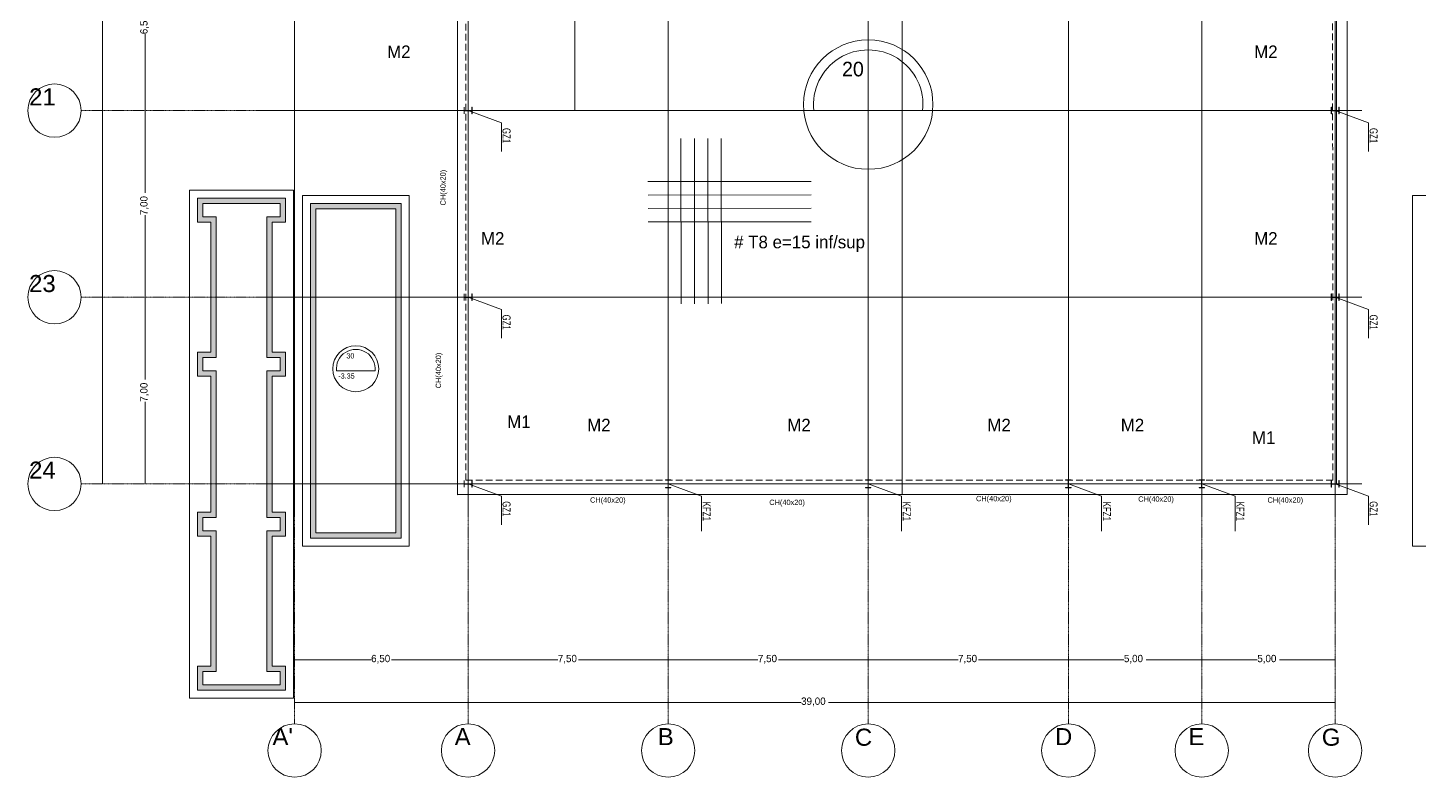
# Model space of a CAD drawing. Header units: millimetres. Extents: x 365175 to 2667127, y -330297 to -162108.
# Drawn here: x 365175 to 417325, y -270108 to -242000 of the extents above; entities that cross this region are included whole.
import ezdxf

# ---------------------------------------------------------------- set-up
doc = ezdxf.new("R2010")
doc.units = ezdxf.units.MM
doc.header["$MEASUREMENT"] = 0
for name, pattern in [('ACAD_ISO04W100', [60, 48, -6, 0, -6]), ('AXES', [50.8, 31.75, -6.35, 6.35, -6.35]), ('DASHED2', [375, 250, -125])]:
    doc.linetypes.add(name, pattern=pattern)
for name, color, linetype in [('Nouveau_0', 7, 'Continuous'), ('Nouveau_famsun', 7, 'Continuous'), ('Nouveau_STXT_XG_THIN', 7, 'Continuous')]:
    doc.layers.add(name, color=color, linetype=linetype)
doc.styles.add('STYLE_GENERE_1', font='')
doc.styles.add('STYLE_GENERE_4', font='')
doc.styles.get('STYLE_GENERE_1').set_extended_font_data('Tempus Sans ITC')
doc.styles.get('STYLE_GENERE_4').set_extended_font_data('Arial')
doc.dimstyles.new('STYLE_GENERE__1', dxfattribs={"dimtxt": 275, "dimasz": 0.010748, "dimexe": 0.18, "dimexo": 1000000.0, "dimgap": 0, "dimtad": 0, "dimlfac": 0.001, "dimzin": 0, "dimdsep": 46, "dimtxsty": 'STYLE_GENERE_1', "dimblk": 'ARROWHEAD_6', "dimblk1": 'ARROWHEAD_6', "dimblk2": 'ARROWHEAD_6', "dimcen": 0.09, "dimse1": 1, "dimse2": 1, "dimclrd": 7, "dimclre": 7, "dimclrt": 7, "dimazin": 0, "dimtfac": 1, "dimtdec": 4, "dimtmove": 0, "dimatfit": 3, "dimfxl": 0, "dimtolj": 1, "dimtzin": 0, "dimarcsym": 0})
doc.dimstyles.new('STYLE_GENERE__2', dxfattribs={"dimtxt": 275, "dimasz": 0.010748, "dimexe": 0.18, "dimexo": 1000000.0, "dimgap": 0, "dimtad": 0, "dimtih": 1, "dimtoh": 1, "dimlfac": 0.001, "dimzin": 0, "dimdsep": 46, "dimtxsty": 'STYLE_GENERE_1', "dimblk": 'ARROWHEAD_6', "dimblk1": 'ARROWHEAD_6', "dimblk2": 'ARROWHEAD_6', "dimcen": 0.09, "dimse1": 1, "dimse2": 1, "dimclrd": 7, "dimclre": 7, "dimclrt": 7, "dimazin": 0, "dimtfac": 1, "dimtdec": 4, "dimtmove": 0, "dimatfit": 3, "dimfxl": 0, "dimtolj": 1, "dimtzin": 0, "dimarcsym": 0})

# ---------------------------------------------------------------- blocks, each defined once
blk = doc.blocks.new('*D48')
at = {"layer": 'Nouveau_0', "color": 7, "linetype": 'Continuous', "lineweight": 5}
for p, q in [((369575, -241475), (369575, -238608)), ((369575, -238608), (369575, -238608)), ((369575, -238608), (369575, -238608)), ((369575, -245108), (369575, -242240)), ((369575, -245108), (369575, -245108)), ((369575, -245108), (369575, -245108))]:
    blk.add_line(p, q, dxfattribs=at)
at = {"layer": 'Nouveau_0', "color": 7, "lineweight": 5, "insert": (369713, -242240), "char_height": 275, "attachment_point": 7, "rotation": 90, "style": 'STYLE_GENERE_1'}
blk.add_mtext('\\A1;{\\pql;\\fTempus Sans ITC|b0|i0|c0|p82;6,50}', dxfattribs=at)
blk = doc.blocks.new('ARROWHEAD_6')
at = {"color": 0, "linetype": 'Continuous', "lineweight": 0}
for p, q in [((0, 0), (-1, 0)), ((-0.5, -0.5), (0.5, 0.5))]:
    blk.add_line(p, q, dxfattribs=at)
blk = doc.blocks.new('*D49')
at = {"layer": 'Nouveau_0', "color": 7, "linetype": 'Continuous', "lineweight": 5}
for p, q in [((369575, -248189), (369575, -245108)), ((369575, -245108), (369575, -245108)), ((369575, -245108), (369575, -245108)), ((369575, -252108), (369575, -249026)), ((369575, -252108), (369575, -252108)), ((369575, -252108), (369575, -252108))]:
    blk.add_line(p, q, dxfattribs=at)
at = {"layer": 'Nouveau_0', "color": 7, "lineweight": 5, "insert": (369713, -249026), "char_height": 275, "attachment_point": 7, "rotation": 90, "style": 'STYLE_GENERE_1'}
blk.add_mtext('\\A1;{\\pql;\\fTempus Sans ITC|b0|i0|c0|p82;7,00}', dxfattribs=at)
blk = doc.blocks.new('*D50')
at = {"layer": 'Nouveau_0', "color": 7, "linetype": 'Continuous', "lineweight": 5}
for p, q in [((369575, -255189), (369575, -252108)), ((369575, -252108), (369575, -252108)), ((369575, -252108), (369575, -252108)), ((369575, -259108), (369575, -256026)), ((369575, -259108), (369575, -259108)), ((369575, -259108), (369575, -259108))]:
    blk.add_line(p, q, dxfattribs=at)
at = {"layer": 'Nouveau_0', "color": 7, "lineweight": 5, "insert": (369713, -256026), "char_height": 275, "attachment_point": 7, "rotation": 90, "style": 'STYLE_GENERE_1'}
blk.add_mtext('\\A1;{\\pql;\\fTempus Sans ITC|b0|i0|c0|p82;7,00}', dxfattribs=at)
blk = doc.blocks.new('*D51')
at = {"layer": 'Nouveau_0', "color": 7, "linetype": 'Continuous', "lineweight": 5}
for p, q in [((367975, -215585), (367975, -173108)), ((367975, -173108), (367975, -173108)), ((367975, -173108), (367975, -173108)), ((367975, -259108), (367975, -216630)), ((367975, -259108), (367975, -259108)), ((367975, -259108), (367975, -259108))]:
    blk.add_line(p, q, dxfattribs=at)
at = {"layer": 'Nouveau_0', "color": 7, "lineweight": 5, "insert": (368113, -216630), "char_height": 275, "attachment_point": 7, "rotation": 90, "style": 'STYLE_GENERE_1'}
blk.add_mtext('\\A1;{\\pql;\\fTempus Sans ITC|b0|i0|c0|p82;86,00}', dxfattribs=at)
blk = doc.blocks.new('*D65')
at = {"layer": 'Nouveau_0', "color": 7, "linetype": 'Continuous', "lineweight": 5}
for p, q in [((385040, -265708), (381675, -265708)), ((381675, -265708), (381675, -265708)), ((381675, -265708), (381675, -265708)), ((389175, -265708), (385811, -265708)), ((389175, -265708), (389175, -265708)), ((389175, -265708), (389175, -265708))]:
    blk.add_line(p, q, dxfattribs=at)
at = {"layer": 'Nouveau_0', "color": 7, "lineweight": 5, "insert": (385040, -265845), "char_height": 275, "attachment_point": 7, "style": 'STYLE_GENERE_1'}
blk.add_mtext('\\A1;{\\pql;\\fTempus Sans ITC|b0|i0|c0|p82;7,50}', dxfattribs=at)
blk = doc.blocks.new('*D66')
at = {"layer": 'Nouveau_0', "color": 7, "linetype": 'Continuous', "lineweight": 5}
for p, q in [((392540, -265708), (389175, -265708)), ((389175, -265708), (389175, -265708)), ((389175, -265708), (389175, -265708)), ((396675, -265708), (393311, -265708)), ((396675, -265708), (396675, -265708)), ((396675, -265708), (396675, -265708))]:
    blk.add_line(p, q, dxfattribs=at)
at = {"layer": 'Nouveau_0', "color": 7, "lineweight": 5, "insert": (392540, -265845), "char_height": 275, "attachment_point": 7, "style": 'STYLE_GENERE_1'}
blk.add_mtext('\\A1;{\\pql;\\fTempus Sans ITC|b0|i0|c0|p82;7,50}', dxfattribs=at)
blk = doc.blocks.new('*D67')
at = {"layer": 'Nouveau_0', "color": 7, "linetype": 'Continuous', "lineweight": 5}
for p, q in [((400040, -265708), (396675, -265708)), ((396675, -265708), (396675, -265708)), ((396675, -265708), (396675, -265708)), ((404175, -265708), (400811, -265708)), ((404175, -265708), (404175, -265708)), ((404175, -265708), (404175, -265708))]:
    blk.add_line(p, q, dxfattribs=at)
at = {"layer": 'Nouveau_0', "color": 7, "lineweight": 5, "insert": (400040, -265845), "char_height": 275, "attachment_point": 7, "style": 'STYLE_GENERE_1'}
blk.add_mtext('\\A1;{\\pql;\\fTempus Sans ITC|b0|i0|c0|p82;7,50}', dxfattribs=at)
blk = doc.blocks.new('*D68')
at = {"layer": 'Nouveau_0', "color": 7, "linetype": 'Continuous', "lineweight": 5}
for p, q in [((406258, -265708), (404175, -265708)), ((404175, -265708), (404175, -265708)), ((404175, -265708), (404175, -265708)), ((409175, -265708), (407093, -265708)), ((409175, -265708), (409175, -265708)), ((409175, -265708), (409175, -265708))]:
    blk.add_line(p, q, dxfattribs=at)
at = {"layer": 'Nouveau_0', "color": 7, "lineweight": 5, "insert": (406258, -265845), "char_height": 275, "attachment_point": 7, "style": 'STYLE_GENERE_1'}
blk.add_mtext('\\A1;{\\pql;\\fTempus Sans ITC|b0|i0|c0|p82;5,00}', dxfattribs=at)
blk = doc.blocks.new('*D69')
at = {"layer": 'Nouveau_0', "color": 7, "linetype": 'Continuous', "lineweight": 5}
for p, q in [((411258, -265708), (409175, -265708)), ((409175, -265708), (409175, -265708)), ((409175, -265708), (409175, -265708)), ((414175, -265708), (412093, -265708)), ((414175, -265708), (414175, -265708)), ((414175, -265708), (414175, -265708))]:
    blk.add_line(p, q, dxfattribs=at)
at = {"layer": 'Nouveau_0', "color": 7, "lineweight": 5, "insert": (411258, -265845), "char_height": 275, "attachment_point": 7, "style": 'STYLE_GENERE_1'}
blk.add_mtext('\\A1;{\\pql;\\fTempus Sans ITC|b0|i0|c0|p82;5,00}', dxfattribs=at)
blk = doc.blocks.new('*D70')
at = {"layer": 'Nouveau_0', "color": 7, "linetype": 'Continuous', "lineweight": 5}
for p, q in [((394159, -267308), (375175, -267308)), ((375175, -267308), (375175, -267308)), ((375175, -267308), (375175, -267308)), ((414175, -267308), (395191, -267308)), ((414175, -267308), (414175, -267308)), ((414175, -267308), (414175, -267308))]:
    blk.add_line(p, q, dxfattribs=at)
at = {"layer": 'Nouveau_0', "color": 7, "lineweight": 5, "insert": (394159, -267445), "char_height": 275, "attachment_point": 7, "style": 'STYLE_GENERE_1'}
blk.add_mtext('\\A1;{\\pql;\\fTempus Sans ITC|b0|i0|c0|p82;39,00}', dxfattribs=at)
blk = doc.blocks.new('*D71')
at = {"layer": 'Nouveau_0', "color": 7, "linetype": 'Continuous', "lineweight": 5}
for p, q in [((378043, -265708), (375175, -265708)), ((375175, -265708), (375175, -265708)), ((375175, -265708), (375175, -265708)), ((381675, -265708), (378808, -265708)), ((381675, -265708), (381675, -265708)), ((381675, -265708), (381675, -265708))]:
    blk.add_line(p, q, dxfattribs=at)
at = {"layer": 'Nouveau_0', "color": 7, "lineweight": 5, "insert": (378043, -265845), "char_height": 275, "attachment_point": 7, "style": 'STYLE_GENERE_1'}
blk.add_mtext('\\A1;{\\pql;\\fTempus Sans ITC|b0|i0|c0|p82;6,50}', dxfattribs=at)

msp = doc.modelspace()

# ---------------------------------------------------------------- hatches: boundary and pattern name
at = {"layer": 'Nouveau_0', "linetype": 'Continuous', "lineweight": 5, "true_color": 0x007c06}
h = msp.add_hatch(color=96, dxfattribs=at)
h.paths.add_polyline_path([(371539.088, -248394.82), (371539.088, -249294.82), (372039.088, -249294.82), (372039.088, -254169.799), (371539.088, -254169.799), (371539.088, -255069.799), (372039.088, -255069.799), (372039.088, -260169.799), (371539.088, -260169.799), (371539.088, -261069.799), (372039.088, -261069.799), (372039.088, -265944.799), (371539.088, -265944.799), (371539.088, -266844.799), (374829.088, -266844.799), (374829.088, -265944.799), (374329.088, -265944.799), (374329.088, -261069.799), (374829.088, -261069.799), (374829.088, -260169.799), (374329.088, -260169.799), (374329.088, -255069.799), (374829.088, -255069.799), (374829.088, -254169.799), (374329.088, -254169.799), (374329.088, -249294.82), (374829.088, -249294.82), (374829.088, -248394.82)])
h.paths.add_polyline_path([(371739.088, -266644.799), (371739.088, -266144.799), (372239.088, -266144.799), (372239.088, -260869.799), (371739.088, -260869.799), (371739.088, -260369.799), (372239.088, -260369.799), (372239.088, -254869.799), (371739.088, -254869.799), (371739.088, -254369.799), (372239.088, -254369.799), (372239.088, -249094.82), (371739.088, -249094.82), (371739.088, -248594.82), (374629.088, -248594.82), (374629.088, -249094.82), (374129.088, -249094.82), (374129.088, -254369.799), (374629.088, -254369.799), (374629.088, -254869.799), (374129.088, -254869.799), (374129.088, -260369.799), (374629.088, -260369.799), (374629.088, -260869.799), (374129.088, -260869.799), (374129.088, -266144.799), (374629.088, -266144.799), (374629.088, -266644.799)], flags=0)
h = msp.add_hatch(color=96, dxfattribs=at)
h.paths.add_polyline_path([(375767.723, -261144.82), (379167.723, -261144.82), (379167.723, -248594.82), (375767.723, -248594.82)])
h.paths.add_polyline_path([(375967.723, -248794.82), (378967.723, -248794.82), (378967.723, -260944.82), (375967.723, -260944.82)], flags=0)

# ---------------------------------------------------------------- linework, layer by layer
at = {"layer": 'Nouveau_0', "color": 7, "linetype": 'ACAD_ISO04W100', "lineweight": 5}
for p, q in [((381675.201, -172107.704), (381675.201, -260107.704)), ((389175.201, -172107.704), (389175.201, -260107.704)), ((396675.201, -172107.704), (396675.201, -260107.704)), ((404175.201, -172107.704), (404175.201, -260107.704)), ((375175.201, -210107.704), (375175.201, -260107.704)), ((409175.201, -230107.584), (409175.201, -260107.704)), ((414175.201, -230107.584), (414175.201, -260107.704)), ((385675.201, -238607.704), (385675.201, -245107.704)), ((374175.201, -245107.704), (415175.201, -245107.704)), ((374175.201, -252107.704), (415175.201, -252107.704)), ((374175.201, -259107.704), (415175.201, -259107.704))]:
    msp.add_line(p, q, dxfattribs=at)
at = {"layer": 'Nouveau_0', "color": 7, "linetype": 'AXES', "lineweight": 5}
for p, q in [((381675.201, -172107.704), (381675.201, -260107.704)), ((389175.201, -172107.704), (389175.201, -260107.704)), ((396675.201, -172107.704), (396675.201, -260107.704)), ((404175.201, -172107.704), (404175.201, -260107.704)), ((375175.201, -210107.704), (375175.201, -260107.704)), ((409175.201, -230107.584), (409175.201, -260107.704)), ((414175.201, -230107.584), (414175.201, -260107.704)), ((385675.201, -238607.704), (385675.201, -245107.704)), ((375175.201, -245107.704), (367175.201, -245107.704)), ((374175.201, -245107.704), (415175.201, -245107.704)), ((375175.201, -252107.704), (367175.201, -252107.704)), ((374175.201, -252107.704), (415175.201, -252107.704)), ((375175.201, -259107.704), (367175.201, -259107.704)), ((374175.201, -259107.704), (415175.201, -259107.704)), ((375175.201, -260107.704), (375175.201, -268107.704)), ((381675.201, -260107.704), (381675.201, -268107.704)), ((389175.201, -260107.704), (389175.201, -268107.704)), ((396675.201, -260107.704), (396675.201, -268107.704)), ((404175.201, -260107.704), (404175.201, -268107.704)), ((409175.201, -260107.704), (409175.201, -268107.704)), ((414175.201, -260107.704), (414175.201, -268107.704))]:
    msp.add_line(p, q, dxfattribs=at)
at = {"layer": 'Nouveau_0', "color": 7, "linetype": 'Continuous', "lineweight": 5}
for p, q in [((381675.201, -245107.704), (382923.167, -245565.199)), ((382923.167, -245565.199), (382923.167, -246636.632)), ((414175.201, -245107.704), (415423.167, -245565.199)), ((415423.167, -245565.199), (415423.167, -246636.632)), ((381675.201, -252107.704), (382923.167, -252565.199)), ((414175.201, -252107.704), (415423.167, -252565.199)), ((382923.167, -252565.199), (382923.167, -253636.632)), ((415423.167, -252565.199), (415423.167, -253636.632)), ((381675.201, -259107.704), (382923.167, -259565.199)), ((389175.201, -259107.704), (390423.167, -259565.199)), ((396675.201, -259107.704), (397923.167, -259565.199)), ((404175.201, -259107.704), (405423.167, -259565.199)), ((409175.201, -259107.704), (410423.167, -259565.199)), ((414175.201, -259107.704), (415423.167, -259565.199)), ((382923.167, -259565.199), (382923.167, -260636.632)), ((390423.167, -259565.199), (390423.167, -260881.293)), ((397923.167, -259565.199), (397923.167, -260881.293)), ((405423.167, -259565.199), (405423.167, -260881.293)), ((410423.167, -259565.199), (410423.167, -260881.293)), ((415423.167, -259565.199), (415423.167, -260636.632))]:
    msp.add_line(p, q, dxfattribs=at)
at = {"layer": 'Nouveau_0', "color": 7, "linetype": 'DASHED2', "lineweight": 20}
msp.add_lwpolyline([(381575.201, -172957.704), (462940.553, -172957.704), (462940.553, -252942.704), (437940.061, -252942.704), (437940.061, -187972.705), (410675.553, -187972.705), (404275.553, -187957.704), (404275.553, -230945.203), (414074.561, -230962.703), (414089.561, -258972.705), (381590.553, -258972.705)], close=True, dxfattribs=at)
at = {"layer": 'Nouveau_0', "color": 7, "linetype": 'Continuous', "lineweight": 20}
for points in [[(385414.61, -236983.63), (385414.61, -238250.544), (381276.896, -238250.544), (381275.202, -259511.254), (414622.909, -259509.516), (414622.909, -230679.951), (404575.202, -230679.951), (404575.202, -231511.254), (388675.202, -231511.254), (388675.202, -236983.63)], [(385814.61, -237383.63), (385814.61, -238650.544), (381676.864, -238650.544), (381675.234, -259111.233), (414222.909, -259109.537), (414222.909, -231079.951), (404975.202, -231079.951), (404975.202, -231911.254), (389175.201, -231911.254), (389175.201, -237383.63)], [(371239.088, -248094.82), (375129.088, -248094.82), (375129.088, -267144.799), (371239.088, -267144.799)], [(371539.088, -248394.82), (374829.088, -248394.82), (374829.088, -249294.82), (374329.088, -249294.82), (374329.088, -254169.799), (374829.088, -254169.799), (374829.088, -255069.799), (374329.088, -255069.799), (374329.088, -260169.799), (374829.088, -260169.799), (374829.088, -261069.799), (374329.088, -261069.799), (374329.088, -265944.799), (374829.088, -265944.799), (374829.088, -266844.799), (371539.088, -266844.799), (371539.088, -265944.799), (372039.088, -265944.799), (372039.088, -261069.799), (371539.088, -261069.799), (371539.088, -260169.799), (372039.088, -260169.799), (372039.088, -255069.799), (371539.088, -255069.799), (371539.088, -254169.799), (372039.088, -254169.799), (372039.088, -249294.82), (371539.088, -249294.82)], [(371739.088, -248594.82), (374629.088, -248594.82), (374629.088, -249094.82), (374129.088, -249094.82), (374129.088, -254369.799), (374629.088, -254369.799), (374629.088, -254869.799), (374129.088, -254869.799), (374129.088, -260369.799), (374629.088, -260369.799), (374629.088, -260869.799), (374129.088, -260869.799), (374129.088, -266144.799), (374629.088, -266144.799), (374629.088, -266644.799), (371739.088, -266644.799), (371739.088, -266144.799), (372239.088, -266144.799), (372239.088, -260869.799), (371739.088, -260869.799), (371739.088, -260369.799), (372239.088, -260369.799), (372239.088, -254869.799), (371739.088, -254869.799), (371739.088, -254369.799), (372239.088, -254369.799), (372239.088, -249094.82), (371739.088, -249094.82)], [(375467.723, -248294.82), (375467.723, -261444.82), (379467.723, -261444.82), (379467.723, -248294.82)], [(375767.723, -248594.82), (375767.723, -261144.82), (379167.723, -261144.82), (379167.723, -248594.82)], [(417069.053, -248294.82), (417069.053, -261444.82), (421069.053, -261444.82), (421069.053, -248294.82)], [(375967.723, -248794.82), (375967.723, -260944.82), (378967.723, -260944.82), (378967.723, -248794.82)]]:
    msp.add_lwpolyline(points, close=True, dxfattribs=at)
for points in [[(394635.999, -245107.704), (398714.403, -245107.704)], [(376744.955, -254869.82), (378190.49, -254869.82)]]:
    msp.add_lwpolyline(points, dxfattribs=at)
at = {"layer": 'Nouveau_0', "color": 7, "linetype": 'Continuous', "lineweight": 20, "flags": 128}
for points in [[(389653.437, -246151.675), (389661.166, -252348.482)], [(390158.484, -246151.045), (390166.213, -252347.852)], [(390663.531, -246150.415), (390671.261, -252347.222)], [(391168.579, -246149.785), (391176.308, -252346.592)], [(388420.23, -247766.853), (394539.304, -247759.22)], [(388420.86, -248271.9), (394539.934, -248264.268)], [(388421.49, -248776.948), (394540.564, -248769.315)], [(388422.12, -249281.995), (394541.194, -249274.362)]]:
    msp.add_lwpolyline(points, dxfattribs=at)
at = {"layer": 'Nouveau_0', "color": 7, "linetype": 'Continuous', "lineweight": 20}
for centre, radius in [((396675.201, -244880.504), 2427.311), ((366175.201, -245107.704), 1000), ((366175.201, -252107.704), 1000), ((377467.723, -254789.292), 860.327), ((366175.201, -259107.704), 1000), ((375175.201, -269107.704), 1000), ((381675.201, -269107.704), 1000), ((389175.201, -269107.704), 1000), ((396675.201, -269107.704), 1000), ((404175.201, -269107.704), 1000), ((409175.201, -269107.704), 1000), ((414175.201, -269107.704), 1000)]:
    msp.add_circle(centre, radius, dxfattribs=at)
for centre, radius, start in [((396675.201, -244880.504), 2051.82, 353.6425333), ((377467.723, -254789.292), 727.24, 353.6425332)]:
    msp.add_arc(centre, radius, start, 186.3574668, dxfattribs=at)
at = {"layer": 'Nouveau_famsun', "color": 7, "linetype": 'Continuous', "lineweight": 5}
msp.add_line((397949.903, -259509.516), (397949.903, -231529.059), dxfattribs=at)
at = {"layer": 'Nouveau_famsun', "color": 7, "linetype": 'Continuous', "lineweight": 20}
msp.add_lwpolyline([(404576.273, -230679.951), (414622.909, -230679.951), (414622.909, -259509.516), (381276.896, -259509.516), (381276.896, -238250.544), (385414.61, -238250.544), (385414.61, -231529.059)], dxfattribs=at)
at = {"layer": 'Nouveau_STXT_XG_THIN', "color": 7, "linetype": 'Continuous', "lineweight": 20}
for points in [[(381825.201, -245232.704), (381825.201, -244982.704), (381814.501, -244982.704), (381814.501, -245104.154), (381535.901, -245104.154), (381535.901, -244982.704), (381525.201, -244982.704), (381525.201, -245232.704), (381535.901, -245232.704), (381535.901, -245111.254), (381814.501, -245111.254), (381814.501, -245232.704)], [(381825.201, -245232.704), (381825.201, -244982.704), (381814.501, -244982.704), (381814.501, -245104.154), (381535.901, -245104.154), (381535.901, -244982.704), (381525.201, -244982.704), (381525.201, -245232.704), (381535.901, -245232.704), (381535.901, -245111.254), (381814.501, -245111.254), (381814.501, -245232.704)], [(414325.201, -245232.704), (414325.201, -244982.704), (414314.501, -244982.704), (414314.501, -245104.154), (414035.901, -245104.154), (414035.901, -244982.704), (414025.201, -244982.704), (414025.201, -245232.704), (414035.901, -245232.704), (414035.901, -245111.254), (414314.501, -245111.254), (414314.501, -245232.704)], [(414325.201, -245232.704), (414325.201, -244982.704), (414314.501, -244982.704), (414314.501, -245104.154), (414035.901, -245104.154), (414035.901, -244982.704), (414025.201, -244982.704), (414025.201, -245232.704), (414035.901, -245232.704), (414035.901, -245111.254), (414314.501, -245111.254), (414314.501, -245232.704)], [(381825.201, -252232.704), (381825.201, -251982.704), (381814.501, -251982.704), (381814.501, -252104.154), (381535.901, -252104.154), (381535.901, -251982.704), (381525.201, -251982.704), (381525.201, -252232.704), (381535.901, -252232.704), (381535.901, -252111.254), (381814.501, -252111.254), (381814.501, -252232.704)], [(381825.201, -252232.704), (381825.201, -251982.704), (381814.501, -251982.704), (381814.501, -252104.154), (381535.901, -252104.154), (381535.901, -251982.704), (381525.201, -251982.704), (381525.201, -252232.704), (381535.901, -252232.704), (381535.901, -252111.254), (381814.501, -252111.254), (381814.501, -252232.704)], [(414325.201, -252232.704), (414325.201, -251982.704), (414314.501, -251982.704), (414314.501, -252104.154), (414035.901, -252104.154), (414035.901, -251982.704), (414025.201, -251982.704), (414025.201, -252232.704), (414035.901, -252232.704), (414035.901, -252111.254), (414314.501, -252111.254), (414314.501, -252232.704)], [(414325.201, -252232.704), (414325.201, -251982.704), (414314.501, -251982.704), (414314.501, -252104.154), (414035.901, -252104.154), (414035.901, -251982.704), (414025.201, -251982.704), (414025.201, -252232.704), (414035.901, -252232.704), (414035.901, -252111.254), (414314.501, -252111.254), (414314.501, -252232.704)], [(381825.201, -259232.704), (381825.201, -258982.704), (381814.501, -258982.704), (381814.501, -259104.154), (381535.901, -259104.154), (381535.901, -258982.704), (381525.201, -258982.704), (381525.201, -259232.704), (381535.901, -259232.704), (381535.901, -259111.254), (381814.501, -259111.254), (381814.501, -259232.704)], [(381825.201, -259232.704), (381825.201, -258982.704), (381814.501, -258982.704), (381814.501, -259104.154), (381535.901, -259104.154), (381535.901, -258982.704), (381525.201, -258982.704), (381525.201, -259232.704), (381535.901, -259232.704), (381535.901, -259111.254), (381814.501, -259111.254), (381814.501, -259232.704)], [(389275.201, -258957.704), (389075.201, -258957.704), (389075.201, -258968.404), (389171.651, -258968.404), (389171.651, -259247.004), (389075.201, -259247.004), (389075.201, -259257.704), (389275.201, -259257.704), (389275.201, -259247.004), (389178.751, -259247.004), (389178.751, -258968.404), (389275.201, -258968.404)], [(389275.201, -258957.704), (389075.201, -258957.704), (389075.201, -258968.404), (389171.651, -258968.404), (389171.651, -259247.004), (389075.201, -259247.004), (389075.201, -259257.704), (389275.201, -259257.704), (389275.201, -259247.004), (389178.751, -259247.004), (389178.751, -258968.404), (389275.201, -258968.404)], [(396775.201, -258957.704), (396575.201, -258957.704), (396575.201, -258968.404), (396671.651, -258968.404), (396671.651, -259247.004), (396575.201, -259247.004), (396575.201, -259257.704), (396775.201, -259257.704), (396775.201, -259247.004), (396678.751, -259247.004), (396678.751, -258968.404), (396775.201, -258968.404)], [(396775.201, -258957.704), (396575.201, -258957.704), (396575.201, -258968.404), (396671.651, -258968.404), (396671.651, -259247.004), (396575.201, -259247.004), (396575.201, -259257.704), (396775.201, -259257.704), (396775.201, -259247.004), (396678.751, -259247.004), (396678.751, -258968.404), (396775.201, -258968.404)], [(404275.201, -258957.704), (404075.201, -258957.704), (404075.201, -258968.404), (404171.651, -258968.404), (404171.651, -259247.004), (404075.201, -259247.004), (404075.201, -259257.704), (404275.201, -259257.704), (404275.201, -259247.004), (404178.751, -259247.004), (404178.751, -258968.404), (404275.201, -258968.404)], [(404275.201, -258957.704), (404075.201, -258957.704), (404075.201, -258968.404), (404171.651, -258968.404), (404171.651, -259247.004), (404075.201, -259247.004), (404075.201, -259257.704), (404275.201, -259257.704), (404275.201, -259247.004), (404178.751, -259247.004), (404178.751, -258968.404), (404275.201, -258968.404)], [(409275.201, -258957.704), (409075.201, -258957.704), (409075.201, -258968.404), (409171.651, -258968.404), (409171.651, -259247.004), (409075.201, -259247.004), (409075.201, -259257.704), (409275.201, -259257.704), (409275.201, -259247.004), (409178.751, -259247.004), (409178.751, -258968.404), (409275.201, -258968.404)], [(409275.201, -258957.704), (409075.201, -258957.704), (409075.201, -258968.404), (409171.651, -258968.404), (409171.651, -259247.004), (409075.201, -259247.004), (409075.201, -259257.704), (409275.201, -259257.704), (409275.201, -259247.004), (409178.751, -259247.004), (409178.751, -258968.404), (409275.201, -258968.404)], [(414325.201, -259232.704), (414325.201, -258982.704), (414314.501, -258982.704), (414314.501, -259104.154), (414035.901, -259104.154), (414035.901, -258982.704), (414025.201, -258982.704), (414025.201, -259232.704), (414035.901, -259232.704), (414035.901, -259111.254), (414314.501, -259111.254), (414314.501, -259232.704)], [(414325.201, -259232.704), (414325.201, -258982.704), (414314.501, -258982.704), (414314.501, -259104.154), (414035.901, -259104.154), (414035.901, -258982.704), (414025.201, -258982.704), (414025.201, -259232.704), (414035.901, -259232.704), (414035.901, -259111.254), (414314.501, -259111.254), (414314.501, -259232.704)]]:
    msp.add_lwpolyline(points, close=True, dxfattribs=at)

# ---------------------------------------------------------------- texts
at = {"layer": 'Nouveau_0', "color": 7, "linetype": 'Continuous', "lineweight": 5}
for s, insert, char_height, attachment_point, style in [('\\A1;{\\pql;\\fTempus Sans ITC|b0|i0|c0|p82;M2}', (378642.464, -242663.816), 472.97405, 1, 'STYLE_GENERE_1'), ('\\A1;{\\pql;\\fTempus Sans ITC|b0|i0|c0|p82;M2}', (411140.77, -242663.757), 472.97405, 1, 'STYLE_GENERE_1'), ('\\A1;{\\pql;\\fTempus Sans ITC|b0|i0|c0|p82;20 }', (395693.118, -243273.033), 548.88725, 1, 'STYLE_GENERE_1'), ('\\A1;{\\pql;\\fArial|b0|i0|c0|p38;21}', (365224.187, -244271.11), 640.44574, 1, 'STYLE_GENERE_4'), ('\\A1;{\\pql;\\fTempus Sans ITC|b0|i0|c0|p82;M2}', (382159.154, -249663.816), 472.97405, 1, 'STYLE_GENERE_1'), ('\\A1;{\\pql;\\fTempus Sans ITC|b0|i0|c0|p82;# T8 e=15 inf/sup}', (391648.703, -249797.653), 472.97405, 1, 'STYLE_GENERE_1'), ('\\A1;{\\pql;\\fTempus Sans ITC|b0|i0|c0|p82;M2}', (411140.77, -249663.816), 472.97405, 1, 'STYLE_GENERE_1'), ('\\A1;{\\pql;\\fArial|b0|i0|c0|p38;23}', (365224.187, -251271.11), 640.44574, 1, 'STYLE_GENERE_4'), ('\\A1;{\\pql;\\fTempus Sans ITC|b0|i0|c0|p82;30}', (377116.708, -254207.779), 194.54563, 1, 'STYLE_GENERE_1'), ('\\A1;{\\pql;\\fTempus Sans ITC|b0|i0|c0|p82;-3.35}', (376812.179, -254962.743), 194.54563, 1, 'STYLE_GENERE_1'), ('\\A1;{\\pql;\\fTempus Sans ITC|b0|i0|c0|p82;M1}', (383142.737, -256539.721), 472.97405, 1, 'STYLE_GENERE_1'), ('\\A1;{\\pql;\\fTempus Sans ITC|b0|i0|c0|p82;M2}', (386140.77, -256663.816), 472.97405, 1, 'STYLE_GENERE_1'), ('\\A1;{\\pql;\\fTempus Sans ITC|b0|i0|c0|p82;M2}', (393640.77, -256663.816), 472.97405, 1, 'STYLE_GENERE_1'), ('\\A1;{\\pql;\\fTempus Sans ITC|b0|i0|c0|p82;M2}', (401140.77, -256663.816), 472.97405, 1, 'STYLE_GENERE_1'), ('\\A1;{\\pql;\\fTempus Sans ITC|b0|i0|c0|p82;M2}', (406140.77, -256663.816), 472.97405, 1, 'STYLE_GENERE_1'), ('\\A1;{\\pql;\\fTempus Sans ITC|b0|i0|c0|p82;M1}', (411056.065, -257134.033), 472.97405, 1, 'STYLE_GENERE_1'), ('\\A1;{\\pql;\\fArial|b0|i0|c0|p38;24}', (365224.187, -258271.11), 640.44574, 1, 'STYLE_GENERE_4'), ('\\A1;{\\pqr;\\fTempus Sans ITC|b0|i0|c0|p82;CH(40x20)}', (387582.523, -259609.829), 200, 3, 'STYLE_GENERE_1'), ('\\A1;{\\pqr;\\fTempus Sans ITC|b0|i0|c0|p82;CH(40x20)}', (394301.763, -259699.129), 200, 3, 'STYLE_GENERE_1'), ('\\A1;{\\pqr;\\fTempus Sans ITC|b0|i0|c0|p82;CH(40x20)}', (402050.592, -259556.875), 200, 3, 'STYLE_GENERE_1'), ('\\A1;{\\pqr;\\fTempus Sans ITC|b0|i0|c0|p82;CH(40x20)}', (408131.418, -259574.748), 200, 3, 'STYLE_GENERE_1'), ('\\A1;{\\pqr;\\fTempus Sans ITC|b0|i0|c0|p82;CH(40x20)}', (412975.202, -259611.39), 200, 3, 'STYLE_GENERE_1'), ("\\A1;{\\pql;\\fArial|b0|i0|c0|p38;A'}", (374345.237, -268265.987), 640.44574, 1, 'STYLE_GENERE_4'), ('\\A1;{\\pql;\\fArial|b0|i0|c0|p38;A}', (381174.859, -268265.987), 640.44574, 1, 'STYLE_GENERE_4'), ('\\A1;{\\pql;\\fArial|b0|i0|c0|p38;B}', (388789.667, -268265.987), 640.44574, 1, 'STYLE_GENERE_4'), ('\\A1;{\\pql;\\fArial|b0|i0|c0|p38;C}', (396174.859, -268287.762), 640.44574, 1, 'STYLE_GENERE_4'), ('\\A1;{\\pql;\\fArial|b0|i0|c0|p38;D}', (403674.859, -268265.987), 640.44574, 1, 'STYLE_GENERE_4'), ('\\A1;{\\pql;\\fArial|b0|i0|c0|p38;E}', (408674.859, -268265.987), 640.44574, 1, 'STYLE_GENERE_4'), ('\\A1;{\\pql;\\fArial|b0|i0|c0|p38;G}', (413674.859, -268287.762), 640.44574, 1, 'STYLE_GENERE_4')]:
    msp.add_mtext(s, dxfattribs=dict(at, insert=insert, char_height=char_height, attachment_point=attachment_point, style=style))
for s, insert, char_height, attachment_point, rotation, style in [('\\A1;{\\W0.700000x;\\pql;\\fArial|b0|i0|c0|p38;GZ1}', (382963.775, -245757.993), 300, 7, 270, 'STYLE_GENERE_4'), ('\\A1;{\\W0.700000x;\\pql;\\fArial|b0|i0|c0|p38;GZ1}', (415463.775, -245757.993), 300, 7, 270, 'STYLE_GENERE_4'), ('\\A1;{\\pqr;\\fTempus Sans ITC|b0|i0|c0|p82;CH(40x20)}', (380636.682, -247326.669), 200, 3, 89.999973, 'STYLE_GENERE_1'), ('\\A1;{\\W0.700000x;\\pql;\\fArial|b0|i0|c0|p38;GZ1}', (382963.775, -252757.993), 300, 7, 270, 'STYLE_GENERE_4'), ('\\A1;{\\W0.700000x;\\pql;\\fArial|b0|i0|c0|p38;GZ1}', (415463.775, -252757.993), 300, 7, 270, 'STYLE_GENERE_4'), ('\\A1;{\\pqr;\\fTempus Sans ITC|b0|i0|c0|p82;CH(40x20)}', (380463.044, -254186.852), 200, 3, 89.999973, 'STYLE_GENERE_1'), ('\\A1;{\\W0.700000x;\\pql;\\fArial|b0|i0|c0|p38;GZ1}', (382963.775, -259757.993), 300, 7, 270, 'STYLE_GENERE_4'), ('\\A1;{\\W0.700000x;\\pql;\\fArial|b0|i0|c0|p38;KFZ1}', (390468.712, -259777.993), 300, 7, 270, 'STYLE_GENERE_4'), ('\\A1;{\\W0.700000x;\\pql;\\fArial|b0|i0|c0|p38;KFZ1}', (397968.712, -259777.993), 300, 7, 270, 'STYLE_GENERE_4'), ('\\A1;{\\W0.700000x;\\pql;\\fArial|b0|i0|c0|p38;KFZ1}', (405468.712, -259777.993), 300, 7, 270, 'STYLE_GENERE_4'), ('\\A1;{\\W0.700000x;\\pql;\\fArial|b0|i0|c0|p38;KFZ1}', (410468.712, -259777.993), 300, 7, 270, 'STYLE_GENERE_4'), ('\\A1;{\\W0.700000x;\\pql;\\fArial|b0|i0|c0|p38;GZ1}', (415463.775, -259757.993), 300, 7, 270, 'STYLE_GENERE_4')]:
    msp.add_mtext(s, dxfattribs=dict(at, insert=insert, char_height=char_height, attachment_point=attachment_point, rotation=rotation, style=style))

# ---------------------------------------------------------------- dimensions: what is measured, and where the dimension line sits
for base, p1, p2, picture, middle in [((367975.201, -173107.704), (375175.201, -259107.704), (375175.201, -173107.704), '*D51', (367975.201, -216168.37)), ((369575.201, -238607.704), (375175.201, -245107.704), (375175.201, -238607.704), '*D48', (369575.201, -241883.195)), ((369575.201, -245107.704), (375175.201, -252107.704), (375175.201, -245107.704), '*D49', (369575.201, -248669.194)), ((369575.201, -252107.704), (375175.201, -259107.704), (375175.201, -252107.704), '*D50', (369575.201, -255669.194))]:
    dim = msp.add_linear_dim(base=base, p1=p1, p2=p2, angle=90, dimstyle='STYLE_GENERE__1', dxfattribs=at)
    dim.commit()
    dim.dimension.update_dxf_attribs({"geometry": picture, "text_midpoint": middle, "dimtype": 160, "text_rotation": 90})
for base, p1, p2, picture, middle in [((375175.201, -267307.704), (414175.201, -260107.704), (375175.201, -260107.704), '*D70', (394621.202, -267307.704)), ((375175.201, -265707.704), (381675.201, -260107.704), (375175.201, -260107.704), '*D71', (378399.71, -265707.704)), ((381675.201, -265707.704), (389175.201, -260107.704), (381675.201, -260107.704), '*D65', (385397.043, -265707.704)), ((389175.201, -265707.704), (396675.201, -260107.704), (389175.201, -260107.704), '*D66', (392897.043, -265707.704)), ((396675.201, -265707.704), (404175.201, -260107.704), (396675.201, -260107.704), '*D67', (400397.043, -265707.704)), ((404175.201, -265707.704), (409175.201, -260107.704), (404175.201, -260107.704), '*D68', (406615.043, -265707.704)), ((409175.201, -265707.704), (414175.201, -260107.704), (409175.201, -260107.704), '*D69', (411615.043, -265707.704))]:
    dim = msp.add_linear_dim(base=base, p1=p1, p2=p2, angle=180, dimstyle='STYLE_GENERE__2', dxfattribs=at)
    dim.commit()
    dim.dimension.update_dxf_attribs({"geometry": picture, "text_midpoint": middle, "dimtype": 160})

doc.saveas('drawing.dxf')
